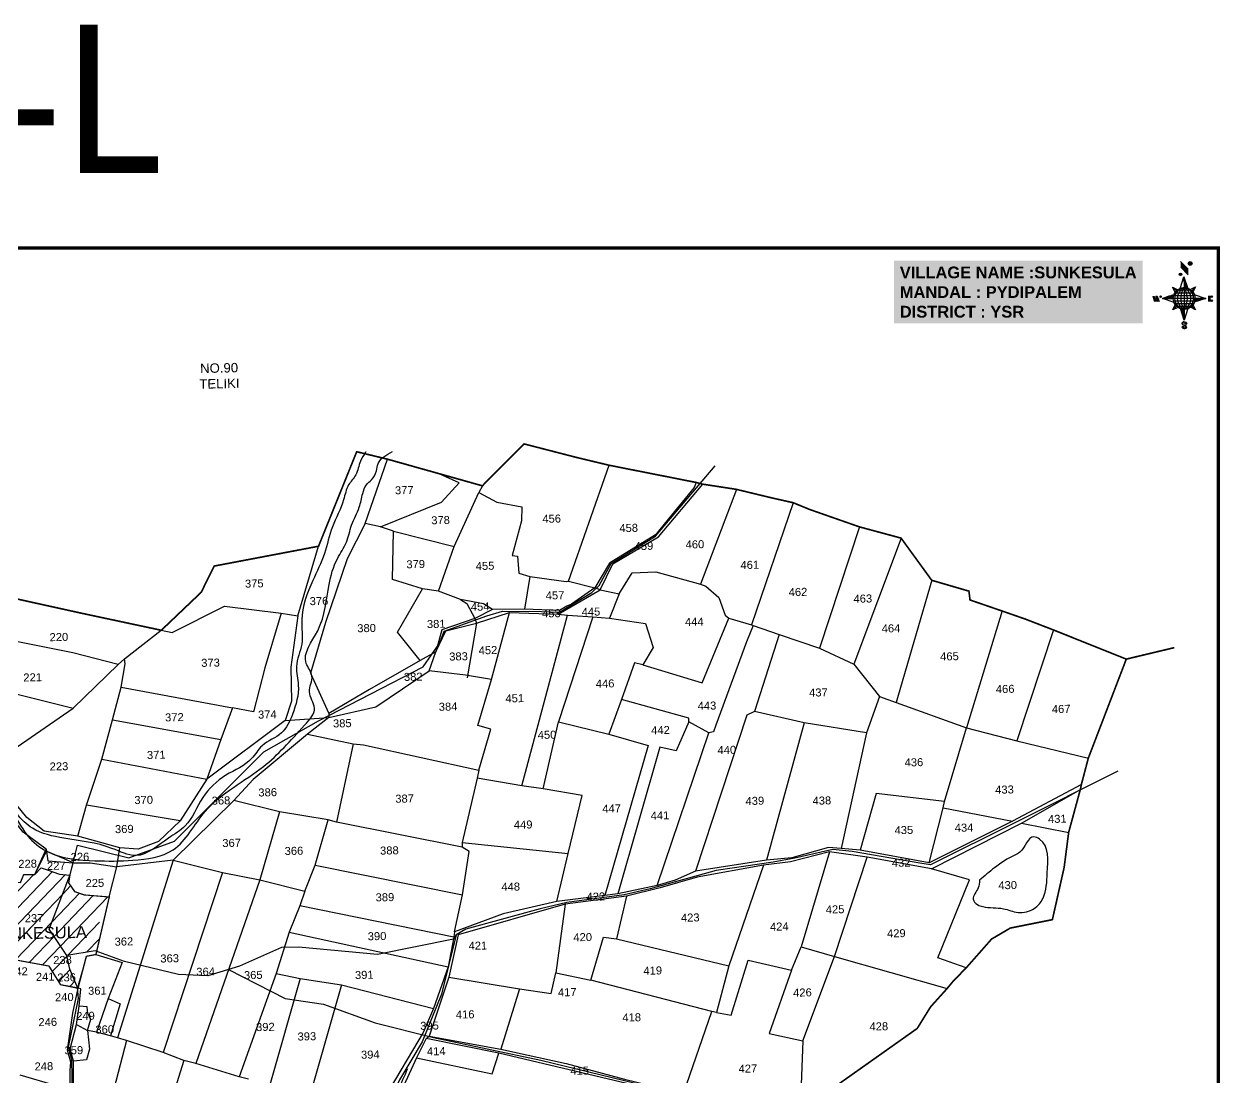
# Model space of a CAD drawing. Header units: inches. Extents: x 197015 to 220773, y 1618758 to 1626807.
# Drawn here: x 199609 to 202150, y 1621507 to 1623745 of the extents above; entities that cross this region are included whole.
import ezdxf
from ezdxf.enums import TextEntityAlignment as Align

# ---------------------------------------------------------------- set-up
doc = ezdxf.new("R2010")
doc.units = ezdxf.units.IN
doc.header["$LTSCALE"] = 15
doc.header["$MEASUREMENT"] = 0
for name, color, linetype in [('bord', 1, 'Continuous'), ('CADAS', 1, 'Continuous'), ('PLOT', 7, 'Continuous'), ('PLOT NO', 7, 'Continuous'), ('ROAD', 1, 'Continuous'), ('STREAM', 4, 'Continuous'), ('VILLAGE BOUNADRY', 5, 'Continuous'), ('VILLAGE BOUNDARY', 5, 'Continuous')]:
    doc.layers.add(name, color=color, linetype=linetype)
doc.styles.get("Standard").update_dxf_attribs({"font": 'arial.ttf'})
doc.styles.add('TMS', font='trebuc.ttf')
pattern_1 = [(267.297113149, (-8720374.938, 50637915.138), (10.5367255337, -0.497431438), [])]
pattern_2 = [(357.297113149, (-8720374.938, 50637915.138), (0.497431438, 10.5367255337), [])]
pattern_3 = [(46.2017, (195094.894, 1620245.288), (-17.64213, 16.9172), [])]

# ---------------------------------------------------------------- blocks, each defined once
blk = doc.blocks.new('*X14')
at = {"color": 0, "linetype": 'Continuous'}
for p, q in [((6321.6, 240.5), (6322.3, 241.2)), ((6321.6, 240.3), (6322.3, 241)), ((6321.6, 240.1), (6322.3, 240.8)), ((6321.6, 239.9), (6322.4, 240.7)), ((6321.6, 239.8), (6322.4, 240.6)), ((6321.6, 239.6), (6322.5, 240.5)), ((6321.6, 239.4), (6322.5, 240.3)), ((6321.6, 239.2), (6322.6, 240.2)), ((6321.7, 239.1), (6322.6, 240.1)), ((6321.8, 240.8), (6322.4, 241.4)), ((6321.8, 239), (6322.7, 240)), ((6321.8, 239), (6322.8, 239.9)), ((6321.9, 238.9), (6322.9, 239.8)), ((6322, 238.8), (6323, 239.7)), ((6322.1, 241.3), (6322.4, 241.6)), ((6322.1, 238.7), (6323.1, 239.6)), ((6322.2, 238.6), (6323.1, 239.6)), ((6322.3, 238.5), (6323.2, 239.5)), ((6322.4, 238.5), (6323.3, 239.4)), ((6322.5, 238.4), (6323.4, 239.3)), ((6322.7, 238.4), (6323.6, 239.3)), ((6322.8, 238.3), (6323.7, 239.2)), ((6322.9, 238.3), (6323.8, 239.1)), ((6323.1, 238.2), (6323.9, 239.1)), ((6323.2, 238.2), (6324, 239)), ((6323.3, 238.2), (6324.2, 239)), ((6323.5, 238.1), (6324.3, 238.9)), ((6323.7, 238.1), (6324.4, 238.9)), ((6323.8, 238.1), (6324.6, 238.8)), ((6324.1, 238.2), (6324.7, 238.8)), ((6324.3, 238.3), (6324.9, 238.8)), ((6324.6, 238.3), (6325.1, 238.8)), ((6324.8, 238.4), (6325.2, 238.8)), ((6325.1, 238.5), (6325.4, 238.8)), ((6325.4, 238.6), (6325.6, 238.8))]:
    blk.add_line(p, q, dxfattribs=at)
blk = doc.blocks.new('*X13')
at = {"color": 0, "linetype": 'Continuous'}
for p, q in [((6324.4, 240.3), (6324.5, 240.4)), ((6324.6, 240.3), (6324.8, 240.5)), ((6324.7, 240.2), (6325, 240.5)), ((6324.8, 240.2), (6325.2, 240.6)), ((6325, 240.1), (6325.5, 240.6)), ((6325.1, 240.1), (6325.6, 240.6)), ((6325.2, 240), (6325.8, 240.6)), ((6325.3, 240), (6326, 240.6)), ((6325.4, 239.9), (6326.1, 240.6)), ((6325.5, 239.8), (6326.2, 240.5)), ((6325.6, 239.8), (6326.3, 240.5)), ((6325.7, 239.7), (6326.5, 240.4)), ((6325.9, 239.6), (6326.6, 240.3)), ((6326, 239.5), (6326.7, 240.3)), ((6326, 239.4), (6326.8, 240.2)), ((6326.1, 239.3), (6327, 240.2)), ((6326.2, 239.3), (6327.1, 240.1)), ((6326.3, 239.2), (6327.1, 240)), ((6326.4, 239.1), (6327.2, 239.9)), ((6326.5, 239), (6327.3, 239.8)), ((6326.5, 238.9), (6327.4, 239.7)), ((6326.6, 238.8), (6327.5, 239.6)), ((6326.7, 238.7), (6327.5, 239.5)), ((6326.8, 238.6), (6327.6, 239.4)), ((6326.8, 238.5), (6327.7, 239.3)), ((6326.8, 236.5), (6327.4, 237)), ((6326.9, 238.3), (6327.8, 239.2)), ((6326.9, 238.2), (6327.9, 239.1)), ((6326.9, 236.8), (6327.6, 237.4)), ((6327, 238.1), (6327.8, 239)), ((6327, 237.9), (6327.8, 238.8)), ((6327, 237.8), (6327.8, 238.6)), ((6327, 237.6), (6327.8, 238.4)), ((6327, 237.4), (6327.8, 238.2)), ((6327, 237.3), (6327.8, 238)), ((6327, 237.1), (6327.8, 237.9))]:
    blk.add_line(p, q, dxfattribs=at)
blk = doc.blocks.new('H')
at = {"layer": 'bord', "extrusion": (0.000427885, 0.004792, 0.999988)}
h = blk.add_hatch(dxfattribs=at)
h.set_pattern_fill('LINE', color=8, scale=84.387686, angle=-2.7029, style=0)
h.set_pattern_definition(pattern_2)
h.paths.add_polyline_path([(-492, 786, -0.090992), (-448, 775), (-486, 912)])
h = blk.add_hatch(dxfattribs=at)
h.set_pattern_fill('LINE', color=8, scale=84.387686, angle=-92.7029, style=0)
h.set_pattern_definition(pattern_1)
h.paths.add_polyline_path([(-625, 665, -0.090992), (-615, 710), (-751, 671)])
h = blk.add_hatch(dxfattribs=at)
h.set_pattern_fill('LINE', color=8, scale=84.387686, angle=-92.7029, style=0)
h.set_pattern_definition(pattern_1)
h.paths.add_polyline_path([(-246, 647), (-372, 653, -0.090992), (-382, 609)])
h = blk.add_hatch(dxfattribs=at)
h.set_pattern_fill('LINE', color=8, scale=84.387686, angle=-2.7029, style=0)
h.set_pattern_definition(pattern_2)
h.paths.add_polyline_path([(-504, 533, -0.090992), (-549, 543), (-510, 406)])
for p, q in [((-519, 1020, -1217), (-435, 927, -1216)), ((-516, 1087, -1217), (-432, 994, -1217)), ((-538, 774, -1216), (-487, 906, -1216)), ((-487, 906, -1216), (-493, 780, -1216)), ((-487, 906, -1216), (-448, 769, -1216)), ((-752, 665, -1215), (-615, 704, -1215)), ((-627, 794, -1216), (-567, 760, -1216)), ((-627, 794, -1216), (-584, 747, -1215)), ((-599, 731, -1215), (-627, 794, -1216)), ((-421, 753, -1216), (-359, 781, -1216)), ((-359, 781, -1216), (-405, 739, -1216)), ((-359, 781, -1216), (-392, 721, -1215)), ((-865, 701, -1215), (-847, 638, -1215)), ((-847, 700, -1215), (-829, 637, -1215)), ((-829, 699, -1215), (-811, 636, -1215)), ((-829, 699, -1215), (-811, 698, -1215)), ((-811, 698, -1215), (-794, 635, -1215)), ((-752, 665, -1215), (-625, 659, -1215)), ((-619, 614, -1215), (-752, 665, -1215)), ((-639, 526, -1214), (-606, 585, -1215)), ((-639, 526, -1214), (-593, 568, -1215)), ((-399, 576, -1215), (-371, 513, -1214)), ((-246, 641, -1215), (-383, 603, -1215)), ((-379, 693, -1215), (-246, 641, -1215)), ((-373, 647, -1215), (-246, 641, -1215)), ((-213, 669, -1215), (-217, 601, -1215)), ((-197, 600, -1215), (-194, 668, -1215)), ((-577, 553, -1215), (-639, 526, -1214)), ((-511, 400, -1214), (-549, 537, -1214)), ((-460, 533, -1215), (-511, 400, -1214)), ((-505, 527, -1214), (-511, 400, -1214)), ((-371, 513, -1214), (-431, 546, -1215)), ((-371, 513, -1214), (-414, 560, -1215))]:
    blk.add_line(p, q, dxfattribs=at)
at = {"layer": 'bord', "color": 8, "linetype": 'ByBlock', "extrusion": (0.000427885, 0.004792, 0.999988)}
for p, q in [((-386, 711, -1215), (-605, 722, -1215)), ((-411, 744, -1216), (-578, 752, -1216)), ((-493, 780, -1216), (-505, 527, -1214)), ((-373, 647, -1215), (-625, 659, -1215)), ((-378, 616, -1215), (-623, 628, -1215)), ((-375, 679, -1215), (-620, 691, -1215)), ((-392, 585, -1215), (-611, 595, -1215)), ((-420, 555, -1215), (-587, 562, -1215))]:
    blk.add_line(p, q, dxfattribs=at)
at = {"layer": 'bord', "extrusion": (0.000427885, 0.004792, 0.999988), "elevation": -1212}
for points, const_width in [([(-522, 960), (-516, 1093)], 1.61), ([(-434, 933), (-428, 1066)], 1.61), ([(-870, 707), (-846, 706)], 0.642), ([(-829, 643), (-855, 644)], 0.642), ([(-829, 643), (-821, 678)], 0.642), ([(-811, 642), (-784, 641)], 0.642), ([(-793, 641), (-782, 694)], 0.642), ([(-177, 605), (-226, 607)], 0.706), ([(-223, 676), (-174, 673)], 0.706), ([(-195, 645), (-185, 644)], 0.706)]:
    blk.add_lwpolyline(points, dxfattribs=dict(at, const_width=const_width))
for points, const_width in [([(-414, 1073, 1), (-398, 1058, 1)], 22.3), ([(-530, 950, 1), (-520, 939, 1)], 14.8), ([(-776, 697, 1), (-769, 690, 1)], 8.9), ([(-180, 618, 1), (-173, 611, 1)], 9.79), ([(-178, 667, 1), (-171, 660, 1)], 9.79), ([(-525, 322, 1), (-533, 329, 1)], 11.1), ([(-490, 362, 1), (-498, 369, 1)], 11.1)]:
    blk.add_lwpolyline(points, format="xyb", close=True, dxfattribs=dict(at, const_width=const_width))
for points in [[(-537, 317), (-531, 310), (-520, 307), (-505, 307), (-494, 310), (-486, 318), (-487, 326), (-491, 333), (-494, 336), (-503, 341), (-522, 347), (-530, 352), (-534, 355), (-537, 363), (-537, 373), (-530, 381), (-520, 384), (-504, 384), (-493, 380), (-487, 373)], [(-522, 348), (-526, 354), (-528, 361), (-528, 371), (-526, 375), (-521, 381), (-515, 384)], [(-505, 307), (-499, 312), (-497, 319), (-497, 327), (-501, 335), (-509, 343)]]:
    blk.add_lwpolyline(points, dxfattribs=at)
at = {"layer": 'bord', "extrusion": (0.000427885, 0.004792, 0.999988)}
for centre, radius in [((-406, 1065, -1212), 22.3), ((-525, 944, -1212), 14.8), ((-498, 659, -1212), 127), ((-773, 694, -1212), 8.9), ((-177, 615, -1212), 9.79), ((-174, 663, -1212), 9.79), ((-529, 325, -1212), 11.1), ((-494, 365, -1212), 11.1)]:
    blk.add_circle(centre, radius, dxfattribs=at)
at = {"layer": 'bord', "color": 8, "linetype": 'ByBlock', "extrusion": (0.000427885, 0.004792, 0.999988)}
for centre, radius, start, end in [((-482, 658, -1212), 128, 94.9254, 259.6691), ((-437, 656, -1212), 141, 113.2864, 241.308), ((-316, 651, -1212), 222, 142.5892, 212.0053), ((-560, 662, -1212), 141, 293.2864, 61.308), ((-681, 668, -1212), 222, 322.5892, 32.0053), ((-515, 660, -1212), 128, 274.9254, 79.6691)]:
    blk.add_arc(centre, radius, start, end, dxfattribs=at)
at = {"layer": 'bord', "extrusion": (0.000427885, 0.004792, 0.999988)}
for points in [[(-516, 1093, -1212), (-431, 1000, -1212), (-519, 1026, -1212), (-434, 933, -1212)], [(-864, 707, -1212), (-846, 706, -1212), (-846, 644, -1212), (-829, 643, -1212)], [(-829, 705, -1212), (-811, 704, -1212), (-811, 642, -1212), (-793, 641, -1212)], [(-193, 674, -1212), (-197, 606, -1212), (-213, 675, -1212), (-216, 607, -1212)]]:
    blk.add_solid(points, dxfattribs=at)
at = {"layer": 'bord', "extrusion": (0.000427885, 0.004792, 0.999988), "xscale": 7.977342409717546, "yscale": 7.977342409717546, "zscale": 7.977342409717546, "rotation": 138.0840426661453}
for name, p in [('*X13', (38301, -31929, -1212)), ('*X14', (38314, -31951, -1212))]:
    blk.add_blockref(name, p, dxfattribs=at)

msp = doc.modelspace()

# ---------------------------------------------------------------- hatches: boundary and pattern name
at = {"layer": 'PLOT'}
h = msp.add_hatch(dxfattribs=at)
h.set_pattern_fill('ANSI31', color=11, scale=195.540078, angle=1.2017)
h.set_pattern_definition(pattern_3)
h.paths.add_polyline_path([(199535.1, 1621883.1), (199510.2, 1621858.3), (199464.4, 1621872.9), (199456.4, 1621839.5), (199430, 1621844.2), (199397.1, 1621866), (199396.8, 1621879.9), (199361.4, 1621901.7), (199351.2, 1621896.9), (199351.3, 1621806.3), (199429.4, 1621805.2), (199429.2, 1621803.2), (199488.9, 1621790), (199545.8, 1621777.3), (199541.5, 1621760.8), (199546, 1621760.2), (199569.7, 1621760.1), (199662.9, 1621743), (199687.5, 1621703.3), (199722.8, 1621696.2), (199722.7, 1621697.5), (199706.5, 1621736.4), (199700.5, 1621765.8), (199677.5, 1621799.7), (199663.1, 1621821.7), (199706.3, 1621934), (199706.7, 1621936.5), (199684.9, 1621938.6), (199658.6, 1621947.6), (199646, 1621951.7), (199632.3, 1621937.8), (199608.7, 1621937.3), (199602.1, 1621920.5), (199549.6, 1621925.9)])
h.paths.add_polyline_path([(199627, 1621705.1), (199682.4, 1621706.3), (199681.8, 1621735.7), (199626.4, 1621734.5)], flags=25)
h.paths.add_polyline_path([(199663.8, 1621740.3), (199719.3, 1621741.4), (199718.7, 1621771.4), (199663.1, 1621770.2)], flags=25)
h.paths.add_polyline_path([(199603.3, 1621829.1), (199658.8, 1621830.3), (199658.2, 1621860.2), (199602.7, 1621859.1)], flags=24)
h.paths.add_polyline_path([(199672.4, 1621703.3), (199728, 1621704.5), (199727.4, 1621734.4), (199671.8, 1621733.3)], flags=9)
h.paths.add_polyline_path([(199312.3, 1621839.9), (199367.8, 1621841.1), (199367.2, 1621871), (199311.6, 1621869.9)], flags=9)
h.paths.add_polyline_path([(199352.4, 1621805.8), (199408, 1621807), (199407.4, 1621836.9), (199351.8, 1621835.8)], flags=25)
h.paths.add_polyline_path([(199437, 1621806.5), (199492.5, 1621807.6), (199491.9, 1621837.6), (199436.3, 1621836.4)], flags=24)
h.paths.add_polyline_path([(199650.6, 1621940.9), (199706, 1621942.1), (199705.4, 1621971.5), (199650, 1621970.3)], flags=9)
h = msp.add_hatch(dxfattribs=at)
h.set_pattern_fill('ANSI31', color=11, scale=195.540078, angle=1.2017)
h.set_pattern_definition(pattern_3)
h.paths.add_polyline_path([(199769.5, 1621865), (199784.6, 1621865.3), (199790.3, 1621889.8), (199737.4, 1621894.2), (199717, 1621901.3), (199704.1, 1621919.6), (199706.3, 1621934), (199663.1, 1621821.7), (199677.5, 1621799.7), (199700.5, 1621765.8), (199760.6, 1621775.1), (199763.5, 1621774), (199774.2, 1621820.2), (199770.4, 1621820.1)])

# ---------------------------------------------------------------- linework, layer by layer
for points in [[(200450.7, 1622392.6), (200402.6, 1622452.7), (200455.6, 1622544.8), (200391.8, 1622564.5), (200394.4, 1622667.3), (200366.4, 1622676.2), (200333.8, 1622683.2), (200381.5, 1622820)], [(200765.8, 1622561.1), (200852.3, 1622807.1)], [(200366.4, 1622676.2), (200496, 1622728.6), (200533.8, 1622769.7), (200491.4, 1622789.2)], [(201036.9, 1622770.6), (201032.8, 1622760), (200978.1, 1622693.4), (200950.9, 1622659.6), (200852.9, 1622598.8), (200822, 1622546.6), (200772.4, 1622512.2), (200762.1, 1622508), (200747, 1622498.7), (200672.7, 1622501.4), (200604.7, 1622500.3), (200567.1, 1622481.2), (200497, 1622457.1), (200484.3, 1622411), (200450.7, 1622392.6), (200343.5, 1622330.6), (200257, 1622279.5), (200257.2, 1622270.9), (200211.8, 1622235.8), (200096.5, 1622139.1), (200054.9, 1622094.8), (199926.3, 1621968.2), (199806.9, 1621954), (199813, 1621994), (199723.5, 1622018.8), (199651.9, 1622029.5), (199615.3, 1622058.9), (199544.5, 1622144.9)], [(200583, 1622763.4), (200575.2, 1622749.2), (200613.7, 1622728.8), (200667.2, 1622719.1), (200666.1, 1622689.1), (200646.4, 1622615.6), (200658, 1622614), (200660.6, 1622577.9), (200683.5, 1622570.6), (200761.3, 1622559.9), (200765.8, 1622561.1), (200822, 1622546.6)], [(200833.1, 1622542.4), (200860.2, 1622597.6), (200957.5, 1622654.9), (201051, 1622766.9)], [(201122.5, 1622755.9), (201046.5, 1622554.8)], [(200489.6, 1622539.3), (200523.1, 1622634.2), (200575.2, 1622749.2)], [(201243.2, 1622727.5), (201154.8, 1622468.3), (201158.3, 1622466.7), (201144.1, 1622431.6), (201078.7, 1622254.9), (201073.7, 1622240.7), (201063.8, 1622238.8), (201021.9, 1622262.2), (201021.5, 1622269.8), (200878.9, 1622309.6), (200852, 1622235.5), (200935.2, 1622212), (200843.1, 1621893.1)], [(200333.8, 1622683.2), (200295.7, 1622608.5), (200250.1, 1622473.2), (200218, 1622365), (200257, 1622279.5)], [(201383.9, 1622676.2), (201299, 1622418.6)], [(200394.4, 1622667.3), (200523.1, 1622634.2)], [(201472.4, 1622652.3), (201372.4, 1622384.7)], [(199481.7, 1622547.9), (199476.7, 1622457.6), (199471.8, 1622351.5), (199449.8, 1622261.6), (199442.8, 1622179.3), (199451.1, 1622178.7), (199463.2, 1622182.6), (199544.5, 1622144.9), (199595.2, 1622208.5), (199713.6, 1622290.7), (199809.2, 1622384), (199823, 1622395.5), (199901.1, 1622456.5), (199923.8, 1622451.7), (200035.6, 1622507.4), (200155.9, 1622492.9), (200190.8, 1622487.4), (200235, 1622635)], [(200833.1, 1622542.4), (200873.8, 1622533.7), (200901.2, 1622578.5), (200951.4, 1622580.4), (201046.5, 1622554.8), (201058, 1622550.5), (201085, 1622525.8), (201098.7, 1622488.8), (201106.4, 1622482.1)], [(200683.5, 1622570.6), (200672.7, 1622501.4)], [(201537.5, 1622562.7), (201466.3, 1622317.9), (201461.7, 1622303.3)], [(200604.7, 1622500.3), (200585.2, 1622512.5), (200536.7, 1622522.2), (200489.6, 1622539.3), (200455.6, 1622544.8)], [(200536.7, 1622522.2), (200550.1, 1622513.4), (200567.1, 1622481.2), (200570.8, 1622471.4), (200550.4, 1622355.5)], [(200744.2, 1622490.5), (200833.1, 1622542.4), (200822, 1622546.6)], [(200873.8, 1622533.7), (200852.8, 1622482.4)], [(201686.8, 1622497.5), (201611.1, 1622249.5)], [(200155.9, 1622492.9), (200121.1, 1622376.8), (200096.8, 1622283.1), (200052, 1622291.4)], [(200190.8, 1622487.4), (200176, 1622378.3), (200177.6, 1622305.9), (200163.8, 1622264.7), (200257.2, 1622270.9)], [(200257.2, 1622270.9), (200356.9, 1622293.7), (200469.9, 1622370.1), (200484.3, 1622411), (200505.5, 1622455), (200570.8, 1622471.4), (200641, 1622494.4), (200744.2, 1622490.5), (200763.9, 1622488.6), (200817.5, 1622484.8), (200852.8, 1622482.4), (200929.5, 1622471.2), (200945.9, 1622420.1), (200923.9, 1622382.9), (201050.1, 1622344.9), (201106.4, 1622482.1), (201154.8, 1622468.3), (201158.3, 1622466.7), (201213.6, 1622447.8), (201299, 1622418.6), (201372.4, 1622384.7), (201426.5, 1622316), (201461.7, 1622303.3), (201611.1, 1622249.5), (201718.4, 1622221.4), (201870.2, 1622185)], [(200575.4, 1622159.3), (200601.3, 1622246.2), (200573.4, 1622254.4), (200602.7, 1622351.7), (200641, 1622494.4)], [(200667.2, 1622126.3), (200763.9, 1622488.6)], [(200817.5, 1622484.8), (200744.8, 1622262)], [(199723.5, 1622018.8), (199742.4, 1622084.7), (199774.7, 1622182.4), (199797.2, 1622266.5), (199815.6, 1622335.9), (199824, 1622385.3), (199823, 1622395.5), (199809.2, 1622384), (199712.9, 1622408.5), (199468.6, 1622457.4)], [(201213.6, 1622447.8), (201161.1, 1622283.9)], [(201796.2, 1622457.1), (201718.4, 1622221.4)], [(200602.7, 1622351.7), (200547.2, 1622360.8), (200469.9, 1622370.1)], [(200923.9, 1622382.9), (200906.2, 1622387.2), (200878.9, 1622309.6)], [(199471.8, 1622351.5), (199713.6, 1622290.7)], [(199815.6, 1622335.9), (200052, 1622291.4)], [(201426.5, 1622316), (201398.8, 1622238.3), (201345.5, 1621993.1)], [(200052, 1622291.4), (200027.4, 1622224.5), (199998, 1622140), (199941.2, 1622051.6), (199895.3, 1622007.6), (199851.8, 1621991.2), (199813, 1621994)], [(201398.8, 1622238.3), (201266.6, 1622260), (201161.1, 1622283.9), (201145.1, 1622276.1), (201035.8, 1621944.7)], [(199797.2, 1622266.5), (200027.4, 1622224.5)], [(200163.8, 1622264.7), (199998, 1622140)], [(200712.3, 1622119.9), (200744.8, 1622262), (200852, 1622235.5)], [(201021.9, 1622262.2), (200994.7, 1622200.1), (200960.3, 1622208.1), (200870.7, 1621896.8)], [(201266.6, 1622260), (201186.4, 1621968.1)], [(201531.8, 1621962.7), (201561.7, 1622079.3), (201564.5, 1622092.4), (201611.1, 1622249.5)], [(200211.8, 1622235.8), (200308.6, 1622214.9), (200330.8, 1622213.1), (200575.4, 1622159.3), (200572.1, 1622142.5), (200539.9, 1622005.8), (200540.1, 1621995.4), (200273.4, 1622048.8), (200255.3, 1622053.4)], [(200954.5, 1621913.9), (201063.8, 1622238.8)], [(200308.6, 1622214.9), (200273.4, 1622048.8)], [(199774.7, 1622182.4), (199998, 1622140)], [(200740.9, 1621880.4), (200765.3, 1621982.2), (200795.3, 1622105.2), (200712.3, 1622119.9), (200667.2, 1622126.3), (200572.1, 1622142.5)], [(201855.4, 1622128.9), (201709.3, 1622050.7), (201531.8, 1621962.7), (201385.2, 1621989.5), (201345.5, 1621993.1), (201318.1, 1621994.7), (201240.5, 1621972.8), (201186.4, 1621968.1), (201035.8, 1621944.7), (200992.2, 1621925.3), (200954.5, 1621913.9), (200870.7, 1621896.8), (200843.1, 1621893.1), (200740.9, 1621880.4), (200627.2, 1621853.7), (200524.1, 1621815.9), (200522.1, 1621804.4), (200510.6, 1621741.4), (200478.9, 1621653), (200457.5, 1621602.1), (200376.1, 1621464.4)], [(201610.8, 1621739.3), (201550.5, 1621760.7), (201618.1, 1621926), (201536.8, 1621949.7), (201728.3, 1622046.3), (201853.2, 1622118.3)], [(199926.3, 1621968.2), (200031.1, 1621942.1), (200110.5, 1621926.6), (200206.2, 1621902.3), (200228, 1621957.7), (200255.3, 1622053.4), (200152.2, 1622070.8), (200054.9, 1622094.8)], [(201564.5, 1622092.4), (201419.3, 1622109.8), (201385.2, 1621989.5)], [(199941.2, 1622051.6), (199742.4, 1622084.7)], [(200152.2, 1622070.8), (200110.5, 1621926.6), (199974.7, 1621536.1)], [(201561.7, 1622079.3), (201709.3, 1622050.7)], [(199422, 1622050.7), (199486.6, 1622031.2), (199465.9, 1621959.8), (199549.6, 1621925.9), (199602.1, 1621920.5), (199608.7, 1621937.3), (199632.3, 1621937.8), (199656.7, 1621991.2), (199607.7, 1622027.2), (199593, 1622046.4)], [(201728.3, 1622046.3), (201828.4, 1622027.1)], [(199656.7, 1621991.2), (199660, 1621966.7), (199713.9, 1621962.7), (199750.1, 1621962.5), (199806.9, 1621954)], [(200524.1, 1621815.9), (200540.5, 1621894.3), (200555.2, 1621986.4), (200540.1, 1621995.4)], [(200539.9, 1622005.8), (200765.3, 1621982.2)], [(199926.3, 1621968.2), (199808.1, 1621590.8)], [(201536.8, 1621949.7), (201400.4, 1621974.7), (201320.7, 1621985.6), (201237.3, 1621964.5), (201180.4, 1621957.7), (201039, 1621931.6), (200960.9, 1621909.1), (200889.3, 1621891.4), (200759.2, 1621874.8), (200531.4, 1621809.7), (200511.7, 1621719.4), (200469.9, 1621594.1), (200621.9, 1621566.2), (200761, 1621536.1), (200884.7, 1621502.7), (201010.6, 1621472.4), (201176.6, 1621375.6)], [(201239.7, 1621734.1), (201192.1, 1621600), (201263.4, 1621583.9), (201330.8, 1621763.6), (201400.4, 1621974.7)], [(201320.7, 1621985.6), (201259.9, 1621784.2)], [(199632.3, 1621937.8), (199646, 1621951.7), (199658.6, 1621947.6), (199684.9, 1621938.6), (199706.7, 1621936.5), (199704.1, 1621919.6), (199717, 1621901.3), (199737.4, 1621894.2), (199790.3, 1621889.8), (199806.9, 1621954)], [(200031.1, 1621942.1), (199905.2, 1621559.1)], [(200228, 1621957.7), (200540.5, 1621894.3)], [(201180.4, 1621957.7), (201106.5, 1621743.5)], [(199790.3, 1621889.8), (199762, 1621767.6)], [(200206.2, 1621902.3), (200195.4, 1621870.9), (200172.7, 1621814.8), (200144.9, 1621727.2), (200066.7, 1621507.8)], [(200889.3, 1621891.4), (200868, 1621800.9)], [(200522.1, 1621804.4), (200195.4, 1621870.9)], [(200759.2, 1621874.8), (200739.1, 1621728.7)], [(200172.7, 1621814.8), (200510.6, 1621741.4)], [(200511.7, 1621719.4), (200662.1, 1621695), (200729.4, 1621685), (200739.1, 1621728.7), (200813.5, 1621713.4), (200840.1, 1621804.6), (200868, 1621800.9), (201106.5, 1621743.5), (201080.4, 1621644.2), (201070.5, 1621646.7), (200813.5, 1621713.4)], [(199600.7, 1621511.6), (199677.9, 1621489.6), (199694.4, 1621483.1), (199707.7, 1621480.3), (199707.4, 1621521), (199708.9, 1621538.9), (199702.1, 1621564.6), (199713.3, 1621642.9), (199724.7, 1621695.8), (199687.5, 1621703.3), (199662.9, 1621743), (199569.7, 1621760.1), (199546, 1621760.2)], [(199720.7, 1621619.2), (199726.4, 1621657.9), (199730, 1621695), (199724.7, 1621695.8), (199742.4, 1621764.1), (199762, 1621767.6), (199817.8, 1621750.5), (199788.5, 1621674.4), (199763.3, 1621602.8)], [(201080.4, 1621644.2), (201111.3, 1621638.9), (201147.5, 1621755.8), (201239.7, 1621734.1), (201259.9, 1621784.2), (201330.8, 1621763.6), (201570, 1621695.1)], [(200196, 1621716.8), (200131.6, 1621490.9)], [(200144.9, 1621727.2), (200196, 1621716.8), (200283.7, 1621702.9), (200478.9, 1621653)], [(200283.7, 1621702.9), (200215.7, 1621465.5)], [(200662.1, 1621695), (200621.9, 1621566.2)], [(199744.6, 1621606), (199751.1, 1621629.9), (199745, 1621642.2), (199743.8, 1621656.5), (199726.4, 1621657.9)], [(199788.5, 1621674.4), (199813.8, 1621662.9), (199793.3, 1621594.5)], [(201010.6, 1621472.4), (201070.5, 1621646.7)], [(200086, 1621502.8), (200066.7, 1621507.8), (199974.7, 1621536.1), (199949.2, 1621542.7), (199905.2, 1621559.1), (199826.9, 1621584.6), (199808.1, 1621590.8), (199793.3, 1621594.5), (199763.3, 1621602.8), (199744.6, 1621606), (199748.5, 1621566.5), (199742.3, 1621543.7), (199714.4, 1621540.9), (199707.2, 1621566.9), (199720.7, 1621619.2), (199744.6, 1621606)], [(200463.3, 1621588.9), (200443.2, 1621548.2), (200423.7, 1621506.6), (200387.8, 1621432.9), (200281.3, 1621368.5), (200184.9, 1621346), (200103.8, 1621323.9), (199985, 1621249.1), (199926.8, 1621242.5), (199903.4, 1621224.5), (199893.8, 1621216.5), (199868.1, 1621193.7), (199843.1, 1621086.3), (199800.5, 1621078.1), (199781.8, 1621115.1), (199778.3, 1621141.2), (199777.6, 1621151.9), (199784, 1621194.7), (199750.9, 1621291.3), (199713, 1621435.6), (199714.5, 1621450.9), (199714.4, 1621540.9)], [(199826.9, 1621584.6), (199750.9, 1621291.3)], [(201164.1, 1621370.2), (201011.5, 1621459.6), (200890, 1621493.4), (200618.3, 1621557.7), (200463.3, 1621588.9), (200469.9, 1621594.1)], [(201263.4, 1621583.9), (201258.1, 1621434.5)], [(200443.2, 1621548.2), (200603.8, 1621514.3), (200618.3, 1621557.7)], [(199949.2, 1621542.7), (199868.5, 1621284.8), (199890.4, 1621242.9)]]:
    msp.add_lwpolyline(points, dxfattribs=at)
at = {"layer": 'PLOT', "color": 11, "const_width": 2.44}
msp.add_lwpolyline([(199602.1, 1621920.5), (199608.7, 1621937.3), (199632.3, 1621937.8), (199657.3, 1621987.2), (199713.9, 1621962.7), (199706.3, 1621934), (199704.1, 1621919.6), (199717, 1621901.3), (199737.4, 1621894.2), (199790.3, 1621889.8), (199762, 1621767.6), (199742.4, 1621764.1), (199722.8, 1621696.2), (199687.5, 1621703.3), (199662.9, 1621743), (199569.7, 1621760.1)], dxfattribs=at)
at = {"layer": 'ROAD'}
for points in [[(199723.3, 1622000.2), (199832, 1621972.9), (199929.1, 1622008.7), (200118.8, 1622198.4), (200235.3, 1622264), (200457.4, 1622379), (200492.8, 1622429.9), (200502, 1622454.9), (200592.7, 1622487.5), (200626, 1622497), (200708.8, 1622496.3), (200747, 1622495.1), (200815.4, 1622536.9), (200831.1, 1622551.8), (200856.7, 1622598.5), (200951, 1622656.5), (201077.5, 1622805.8)], [(201933, 1622156.8), (201715.4, 1622048.2), (201535.1, 1621958), (201512.1, 1621961.8), (201368.3, 1621986.7), (201327.3, 1621990.9), (201246.5, 1621972.4), (201200.7, 1621963.7), (201079.7, 1621945.8), (200939.4, 1621907), (200884.1, 1621894.4), (200762.7, 1621878.2), (200706, 1621864.6), (200547.8, 1621821.1), (200527.6, 1621809.1), (200521.7, 1621800.4), (200360.1, 1621767.5), (200192.6, 1621783.5), (200156.7, 1621782.7), (200067.1, 1621742.5), (200000.2, 1621722.3), (199937.3, 1621725.4), (199822.7, 1621752.5), (199760.6, 1621775.1), (199700.5, 1621765.8)], [(199711.2, 1621435.2), (199711.8, 1621509.2), (199711.1, 1621543.1), (199705.9, 1621562.7), (199704.1, 1621570.5), (199725.5, 1621674.4), (199722.7, 1621697.5), (199706.5, 1621736.4), (199700.5, 1621765.8), (199677.5, 1621799.7), (199663.1, 1621821.7), (199707.7, 1621937.8), (199723.3, 1622000.2)], [(200527.6, 1621809.1), (200496.5, 1621683.4), (200454.8, 1621582.2), (200407, 1621501.4), (200376.9, 1621437.5), (200302.5, 1621396.7), (200082, 1621326.6), (199913.8, 1621245.6), (199841.8, 1621189.5), (199777.8, 1621157.7), (199735.3, 1621104.8), (199675.3, 1621043.1), (199550.2, 1620983.2), (199494.9, 1620958), (199459.3, 1620812.8), (199429.9, 1620733.6), (199320.3, 1620697.1), (199185.8, 1620732.9)], [(200067.1, 1621742.5), (200044.1, 1621735.6), (200164.2, 1621673.8), (200245.6, 1621662.3), (200355.3, 1621622.5), (200479.1, 1621591.2), (200706.9, 1621543.1), (200884.7, 1621499.6), (200975.9, 1621477), (201014.8, 1621463.6), (201158.9, 1621381.2), (201169.7, 1621372.6)]]:
    msp.add_lwpolyline(points, dxfattribs=at)
at = {"layer": 'STREAM'}
for points in [[(198874.2, 1620252.8), (198873.3, 1620277.2), (198888.7, 1620305.8), (198945.9, 1620389.9), (198987.6, 1620411.6), (199017.5, 1620444.8), (199032.6, 1620467.9), (199062.5, 1620501), (199075.4, 1620535.2), (199089.8, 1620561.6), (199125.3, 1620646.1), (199129, 1620695.8), (199123.8, 1620719), (199102.4, 1620739.5), (199111.3, 1620797.9), (199127.3, 1620847.8), (199141.4, 1620879.2), (199164.6, 1620960.9), (199180, 1621039.6), (199173.4, 1621096.1), (199148.2, 1621149.1), (199100.6, 1621238.1), (199094, 1621293), (199108.2, 1621318.2), (199110.1, 1621336.8), (199136.5, 1621376), (199144.7, 1621428.9), (199166.3, 1621438.7), (199184.4, 1621501.1), (199203.4, 1621557.4), (199219.8, 1621662.5), (199234.6, 1621773.5), (199263.1, 1621857.9), (199311.1, 1621901.6), (199355.9, 1621914.1), (199379.3, 1621911.5), (199391.5, 1621921.9), (199393.9, 1621953.7), (199389.2, 1621993.2), (199397.2, 1622020.5), (199403.4, 1622054), (199433.2, 1622079.5), (199473.1, 1622102.8), (199515.7, 1622108.3), (199555.6, 1622093.7), (199583.3, 1622069.4), (199621.7, 1622014.4), (199663.5, 1621984.2), (199760.1, 1621966.8), (199840.9, 1621967.8), (199926.1, 1621990.1), (199994.2, 1622071.4), (200118, 1622167.1), (200205.5, 1622255), (200226.4, 1622291.2), (200215.6, 1622325.9), (200221.1, 1622359.3), (200208.9, 1622386.2), (200233.2, 1622455.6), (200257.5, 1622553.9), (200275, 1622608.5), (200294.4, 1622643.9), (200305.3, 1622679.8), (200321.6, 1622718.1), (200328.8, 1622747), (200336.9, 1622765.8), (200347.6, 1622776.1), (200358, 1622794.9), (200361.6, 1622810.5), (200392.1, 1622836)], [(200335.6, 1622835.4), (200324.2, 1622815.9), (200314, 1622786.4), (200299, 1622765.3), (200288.2, 1622733.7), (200264.6, 1622676.2), (200247.4, 1622619.4), (200223, 1622562.5), (200199.2, 1622478.4), (200199.3, 1622427.3), (200188.1, 1622379.3), (200192, 1622340.1), (200179.4, 1622277.4), (200156.3, 1622238.3), (200115.2, 1622211.3), (200092.7, 1622183.8), (200038.4, 1622148.4), (199989.3, 1622101.1), (199951.9, 1622041), (199916.2, 1622014.8), (199846.8, 1621977.9), (199796.3, 1621993), (199694, 1622014.8), (199627.2, 1622035.7), (199564, 1622104.6), (199517.6, 1622142.9), (199461.8, 1622157.9), (199437, 1622161.3), (199421.9, 1622134.7), (199362.4, 1622066.3), (199344.7, 1622026.6), (199325.1, 1622004.6), (199323.7, 1621960.7), (199315, 1621935.8), (199270.8, 1621906.4), (199212.8, 1621913.6), (199183.5, 1621950.8), (199187.4, 1621986.3), (199168.5, 1622039.9), (199154, 1622104.4), (199155, 1622157.2), (199166.8, 1622219.1), (199178.9, 1622269.5), (199199.9, 1622296.9), (199243, 1622337.9), (199298.5, 1622379.2), (199356.3, 1622423.3), (199374.1, 1622493.8), (199389.8, 1622556.6), (199412.8, 1622601.8), (199444, 1622659.5)], [(201638.8, 1621925.3), (201671, 1621951.8), (201713.9, 1621979), (201724.5, 1621985.1), (201754.6, 1622017.5), (201766.4, 1622012.8), (201783, 1621941), (201773.9, 1621887.6), (201755.3, 1621865.3), (201720.8, 1621857.2), (201689.9, 1621864.9), (201645.9, 1621869.3), (201634.6, 1621873.5), (201625.5, 1621885), (201636.3, 1621909.1), (201638.8, 1621925.3)], [(199109.9, 1620780.8), (199165.5, 1620749.7), (199189.6, 1620735.6), (199215.9, 1620728.6), (199273.9, 1620707.6), (199357.8, 1620705.3), (199427.8, 1620741.6), (199450, 1620791), (199451.9, 1620819.8), (199468.9, 1620851.4), (199478.1, 1620894.7), (199488.9, 1620936.8), (199501.5, 1620961.7), (199572.2, 1620984.9), (199605.6, 1621001.2), (199644, 1621023.7), (199683, 1621049), (199717.5, 1621086.5), (199753.1, 1621125.1), (199788.6, 1621166.7), (199852.1, 1621198.1), (199921, 1621236.3), (199938.1, 1621261.9), (200000.5, 1621272.8), (200104.8, 1621335.7), (200191.6, 1621360.7), (200249.4, 1621374), (200292.2, 1621403.7), (200373.7, 1621443.3), (200424.5, 1621525.6)]]:
    msp.add_spline(points, degree=3, dxfattribs=at)
at = {"layer": 'VILLAGE BOUNADRY', "const_width": 7}
msp.add_lwpolyline([(197018.8, 1623268.4), (202146.5, 1623268.4), (202146.5, 1619496.9), (197018.8, 1619496.9)], close=True, dxfattribs=at)
at = {"layer": 'VILLAGE BOUNDARY', "const_width": 3.5}
msp.add_lwpolyline([(199481.7, 1622547.9), (199732.5, 1622492.5), (199901.1, 1622456.5), (199985.9, 1622537.3), (200013.3, 1622592.9), (200235, 1622635), (200316.1, 1622835.8), (200381.5, 1622820), (200583, 1622763.4), (200671.4, 1622852.5), (200782.3, 1622823.9), (200852.3, 1622807.1), (201036.9, 1622770.6), (201051, 1622766.9), (201122.5, 1622755.9), (201195.9, 1622738.2), (201243.2, 1622727.5), (201278.9, 1622712.9), (201383.9, 1622676.2), (201472.4, 1622652.3), (201537.5, 1622562.7), (201616.6, 1622539.6), (201618.8, 1622520.9), (201686.8, 1622497.5), (201737.6, 1622479.8), (201796.2, 1622457.1), (201950.8, 1622395.2), (202052.9, 1622419.6), (201950.8, 1622395.2), (201870.2, 1622185), (201855.4, 1622128.9), (201853.2, 1622118.3), (201828.4, 1622027.1), (201818.8, 1621952.6), (201793.8, 1621841.6), (201704.3, 1621823.7), (201664.8, 1621800.5), (201610.8, 1621739.3), (201583.5, 1621711.4), (201570, 1621695.1), (201535.2, 1621656.5), (201506.7, 1621610.5), (201258.1, 1621434.5)], dxfattribs=at)

# ---------------------------------------------------------------- block references
at = {"layer": 'VILLAGE BOUNADRY', "color": 1, "xscale": 0.1811299280544328, "yscale": 0.1811299280544328, "zscale": 0.1811299280544328, "rotation": 3.078330600073182}
msp.add_blockref('H', (202170.2, 1623048.2, 220.1), dxfattribs=at)

# ---------------------------------------------------------------- texts
at = {"layer": 'CADAS', "color": 2, "style": 'TMS'}
msp.add_text('A1-L', height=315.69, dxfattribs=at).set_placement((199058.3, 1623427.8, 0.6))
at = {"layer": 'PLOT', "color": 11}
msp.add_text('SUNKESULA', height=25, rotation=1.2017, dxfattribs=at).set_placement((199637.1, 1621813.3), align=Align.MIDDLE_CENTER)
at = {"layer": 'PLOT NO'}
for s, p in [('377', (200417.1, 1622754.2)), ('378', (200494.2, 1622690.5)), ('456', (200730.2, 1622693.6)), ('458', (200893.8, 1622673.9)), ('459', (200926.2, 1622635.7)), ('460', (201034.5, 1622639.1)), ('379', (200441.4, 1622597)), ('455', (200588.7, 1622593.3)), ('461', (201151.1, 1622595.4)), ('375', (200098.5, 1622555.9)), ('462', (201253.4, 1622537.9)), ('376', (200236, 1622518.7)), ('457', (200737.3, 1622530.7)), ('463', (201391.2, 1622523.8)), ('454', (200578.3, 1622506.7)), ('453', (200729.6, 1622492.5)), ('445', (200813.7, 1622495.9)), ('381', (200485, 1622470)), ('444', (201033.2, 1622474.6)), ('220', (199683.5, 1622442.1)), ('380', (200337.1, 1622461.1)), ('464', (201451, 1622460.6)), ('452', (200594.9, 1622414.2)), ('373', (200005.6, 1622387.6)), ('383', (200532.4, 1622401)), ('465', (201575.2, 1622401.1)), ('221', (199627.8, 1622356.5)), ('382', (200436.2, 1622357.7)), ('446', (200843.7, 1622343.3)), ('451', (200651.8, 1622312)), ('437', (201296.9, 1622324.4)), ('466', (201693.5, 1622331.8)), ('384', (200510.2, 1622294.3)), ('443', (201060.1, 1622296.3)), ('467', (201812.5, 1622289.3)), ('372', (199928.8, 1622271.7)), ('374', (200126.2, 1622277.7)), ('385', (200285.5, 1622258.9)), ('450', (200720.4, 1622234.4)), ('442', (200961.4, 1622244.4)), ('371', (199890.3, 1622191.8)), ('440', (201102.3, 1622202.3)), ('223', (199683.7, 1622167.4)), ('436', (201499.7, 1622176)), ('386', (200127, 1622112.2)), ('433', (201692.1, 1622118)), ('370', (199863.6, 1622096)), ('368', (200027.8, 1622094.8)), ('387', (200417.8, 1622098.9)), ('439', (201161.8, 1622094.1)), ('438', (201304.2, 1622094.7)), ('447', (200857.6, 1622077.9)), ('441', (200960.3, 1622063.1)), ('431', (201804.2, 1622055.9)), ('369', (199822.4, 1622034.3)), ('449', (200669.7, 1622043.6)), ('435', (201478.4, 1622032)), ('434', (201606.1, 1622037.1)), ('367', (200050.4, 1622004.7)), ('366', (200182.8, 1621987.9)), ('388', (200385.5, 1621988.7)), ('228', (199617.1, 1621960.5)), ('227', (199678, 1621956.2)), ('226', (199728.3, 1621975.2)), ('432', (201472.6, 1621962.6)), ('225', (199759.9, 1621919.6)), ('448', (200643.2, 1621911.7)), ('430', (201698.8, 1621915)), ('389', (200376, 1621889.3)), ('422', (200824, 1621890.6)), ('425', (201332.2, 1621863.5)), ('237', (199630.8, 1621844.8)), ('423', (201024.6, 1621846.1)), ('424', (201213.7, 1621827)), ('390', (200359.3, 1621806.7)), ('420', (200796.1, 1621804.5)), ('429', (201462.3, 1621812.7)), ('362', (199821.6, 1621795.2)), ('421', (200573.5, 1621786.4)), ('238', (199691.2, 1621756)), ('363', (199918.8, 1621759.4)), ('242', (199597.5, 1621731.6)), ('364', (199995.2, 1621731.2)), ('419', (200944.9, 1621733.5)), ('241', (199654.4, 1621720.4)), ('236', (199699.9, 1621719)), ('365', (200096.4, 1621724.1)), ('391', (200332.2, 1621724.3)), ('240', (199695, 1621677)), ('361', (199765.3, 1621690.8)), ('417', (200763.3, 1621687.5)), ('426', (201262.9, 1621686.9)), ('246', (199659.8, 1621624.2)), ('249', (199740, 1621637.2)), ('416', (200546.5, 1621640.3)), ('418', (200900.2, 1621634)), ('360', (199780.8, 1621608.5)), ('392', (200122.1, 1621613.7)), ('395', (200470.7, 1621616.4)), ('428', (201425.1, 1621614.9)), ('393', (200210.2, 1621593.7)), ('359', (199715.3, 1621564.2)), ('394', (200345, 1621555)), ('414', (200485, 1621562.1)), ('248', (199651.6, 1621530.1)), ('427', (201147, 1621525.2)), ('415', (200789.7, 1621520.7))]:
    msp.add_text(s, height=17, rotation=1.2017, dxfattribs=at).set_placement(p, align=Align.MIDDLE_CENTER)
at = {"layer": 'PLOT NO', "color": 1, "insert": (200023.6, 1623023.8), "char_height": 20, "width": 109.305, "attachment_point": 2, "rotation": 1.2017}
msp.add_mtext('NO.90 TELIKI ', dxfattribs=at)
at = {"layer": 'VILLAGE BOUNADRY', "insert": (201469.7, 1623229.3), "char_height": 25.029, "width": 503.24, "attachment_point": 1, "bg_fill": 1, "box_fill_scale": 1.5, "bg_fill_color": 9, "bg_fill_transparency": 0}
msp.add_mtext('{\\fArial|b1|i0|c0|p34;\\C1;VILLAGE NAME :\\C5;SUNKESULA\\P\\C1;MANDAL : \\C5;PYDIPALEM\\P\\C1;DISTRICT : \\C5;YSR}', dxfattribs=at)

doc.saveas('drawing.dxf')
